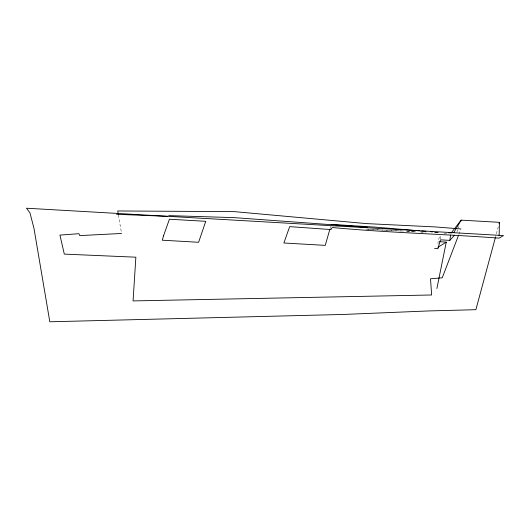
<?xml version="1.0" encoding="UTF-8"?>
<svg xmlns="http://www.w3.org/2000/svg" width="530" height="530" viewBox="0 0 530 530"><rect width="100%" height="100%" fill="white"/><g stroke="black" fill="none" stroke-linecap="round" stroke-linejoin="round"><path stroke-width="0.4" stroke-dasharray="2.65 1.99" d="M438.025 244.065L438.078 241.64L439.986 234.982M440.483 239.05L440.569 235.121M495.623 236.658L496.02 235.181M496.398 233.75L498.293 226.615M330.011 228.755L330.68 226.423M456.873 232.2L458.145 228.609M458.404 227.887L458.914 226.456M458.914 234.293L460.669 229.715M438.449 232.644L435.137 232.577L438.383 232.836M434.547 232.67L438.641 232.849M403.052 231.02L366.031 229.225L403.178 231.093M407.166 231.219L415.394 231.623M420.33 231.862L423.622 232.021M406.477 231.259L415.56 231.716M420.515 231.961L425.464 232.213M413.95 231.206L415.6 231.319M434.547 232.637L436.197 232.749M444.054 233.279L448.108 233.597M118.428 214.988L121.416 232.663"/><path stroke-width="0.79" d="M499.134 235.764L499.432 222.328L461.153 220.135L451.368 232.723M434.593 248.517L437.919 248.709L440.463 239.838L449.824 240.375L450.579 235.088M436.892 288.532L446.267 242.104L439.714 241.733M495.424 237.4L475.88 309.692L428.465 310.944L343.281 314.456L49.813 321.783L33.993 228.443L29.998 212.934L26.5 208.217L503.5 235.572L499.081 238.136C443.497 233.982 387.715 232.769 332.217 227.502L331.018 229.576L289.665 226.628L283.875 242.998L325.248 245.37L329.786 229.536M499.055 223.759L499.432 222.328M460.656 221.54L461.153 220.135L453.793 232.597M458.331 235.817L442.239 277.786L430.512 278.773L431.645 294.985L133.076 300.914L135.865 257.196L64.302 254.102L59.936 235.101L78.884 233.684L79.758 235.605L121.549 233.465M331.131 224.866L331.475 224.382L375.141 227.125L419.442 230.802M449.824 240.375L454.528 235.214M437.952 247.305L446.267 242.104M448.618 232.842L451.818 232.869M168.719 215.617L233.982 217.618L367.694 227.35M116.613 214.292L167.659 216.353M460.961 228.953L435.289 226.933L366.19 223.581L234.399 211.642L117.746 210.966L118.289 214.18M421.9 231.007L426.001 231.352M430.923 231.756L432.566 231.895M163.512 235.876L162.273 240.203L198.611 242.283L205.753 221.315L169.415 219.228L163.512 235.876"/></g></svg>
